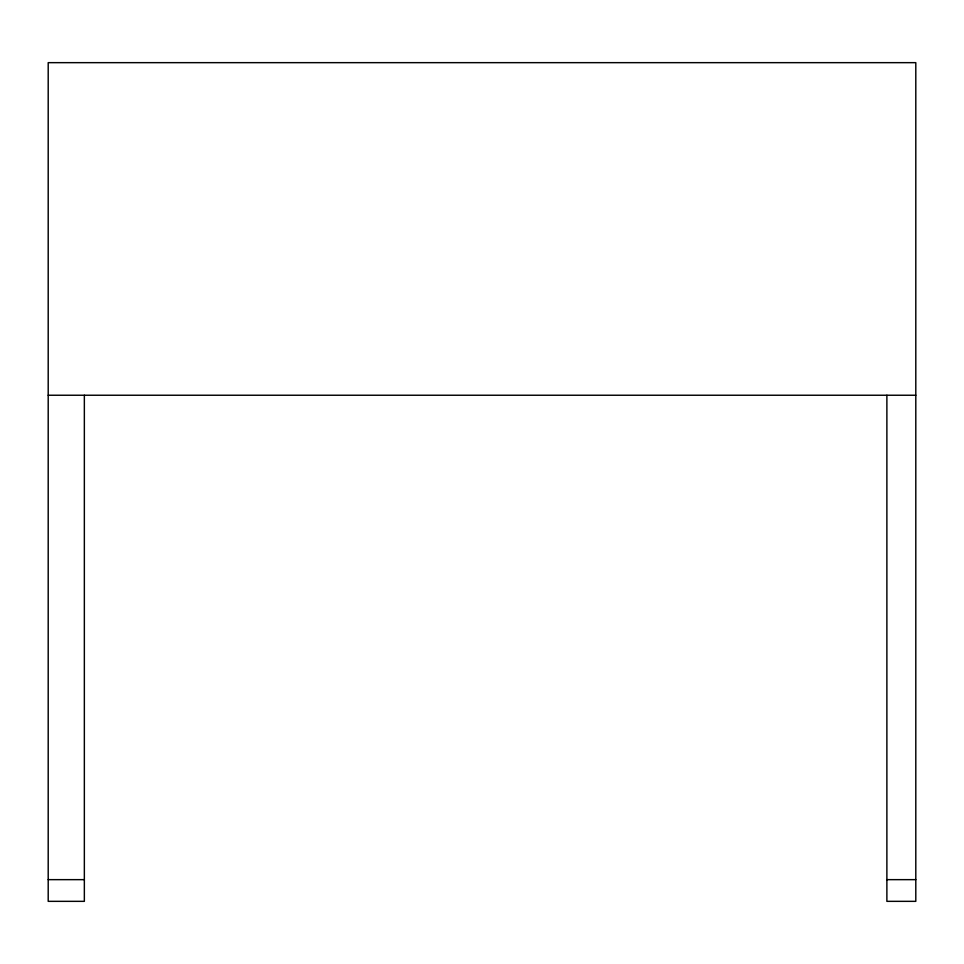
<?xml version="1.0" encoding="UTF-8"?>
<svg xmlns="http://www.w3.org/2000/svg" width="964" height="964" viewBox="0 0 964 964"><rect width="100%" height="100%" fill="white"/><g stroke="black" fill="none" stroke-linecap="round" stroke-linejoin="round"><path stroke-width="1.45" d="M48.2 395.24L915.8 395.24M48.2 879.65L84.35 879.65M886.88 879.65L915.8 879.65M886.88 395.24L886.88 901.34L915.8 901.34L915.8 62.66L48.2 62.66L48.2 901.34L84.35 901.34L84.35 395.24"/></g></svg>
